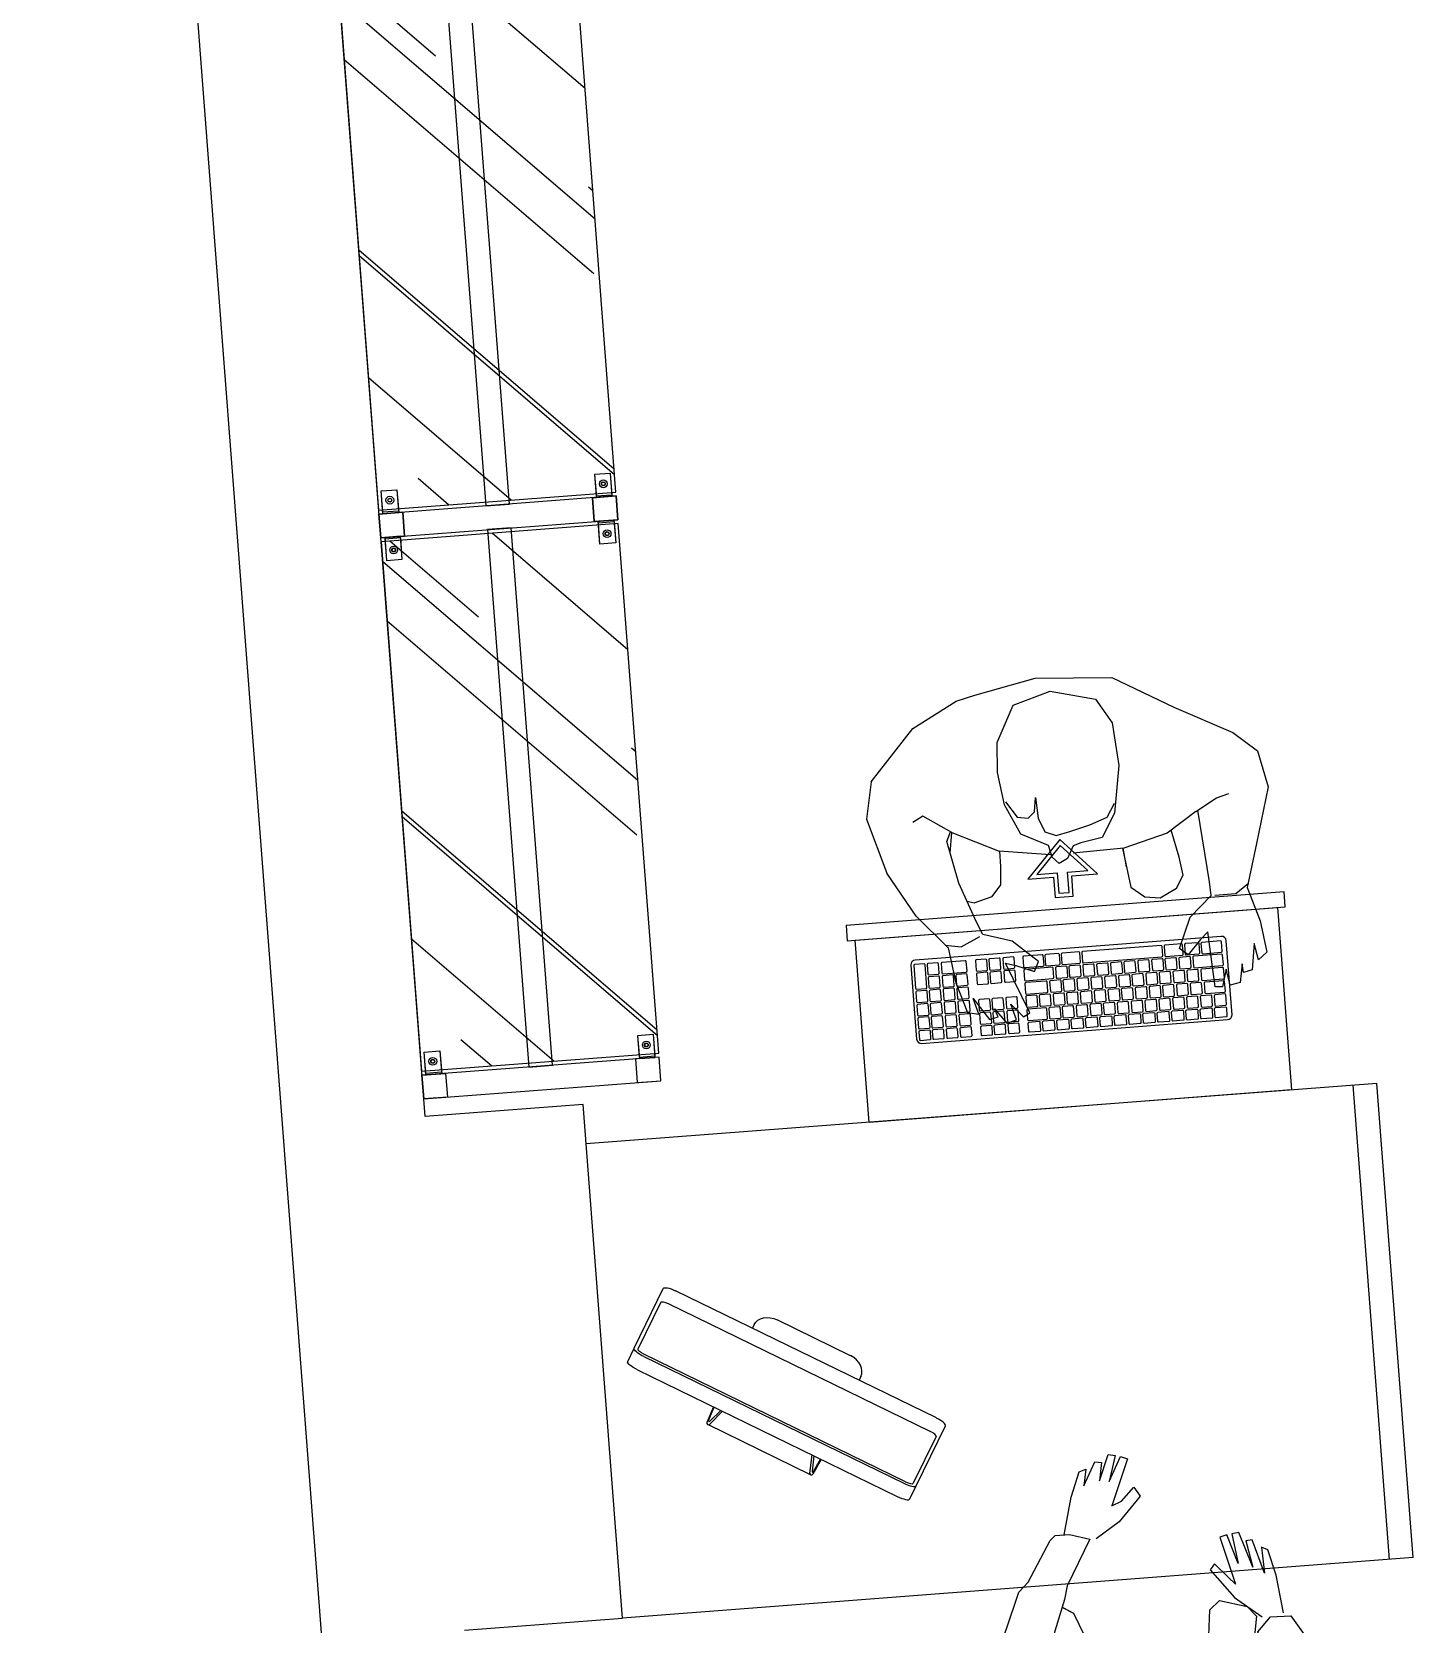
# Model space of a CAD drawing. Extents: x -62916 to 126930, y -44595 to 9525.
# Drawn here: x 118280 to 120022, y -25833 to -23824 of the extents above; entities that cross this region are included whole.
import ezdxf

# ---------------------------------------------------------------- set-up
doc = ezdxf.new("R2010")
doc.units = 0
doc.header["$LTSCALE"] = 1000
doc.header["$MEASUREMENT"] = 0
doc.linetypes.add('Discontinua JB', pattern=[0.75, 0.5, -0.25])
doc.layers.get('0').update_dxf_attribs({"linetype": 'CONTINUOUS'})
for name, color, linetype in [('Arturo', 8, 'CONTINUOUS'), ('Clotilde', 8, 'CONTINUOUS'), ('Imac', 8, 'CONTINUOUS'), ('Linea Capa Color 0000 JB', 7, 'CONTINUOUS'), ('Linea Capa Color 0140 Blau Vidre JB', 140, 'CONTINUOUS')]:
    doc.layers.add(name, color=color, linetype=linetype)

# ---------------------------------------------------------------- blocks, each defined once
blk = doc.blocks.new('Arturo')
at = {"layer": 'Arturo'}
for p, q in [((80.2, 161, 0), (67.6, 157.8, 0)), ((94.1, 141.6, 0), (80.2, 161, 0)), ((58.5, 154.8, 0), (50.1, 150.3, 0)), ((50.1, 150.3, 0), (75.9, 85.3, 0)), ((73.1, 137.5, 0), (58.5, 154.8, 0)), ((67.6, 157.8, 0), (73.1, 137.5, 0)), ((101.6, 154.5, 0), (90.3, 152.1, 0)), ((90.3, 152.1, 0), (94.1, 141.6, 0)), ((120, 126.7, 0), (101.6, 154.5, 0)), ((128.7, 143.9, 0), (114.5, 147.1, 0)), ((114.5, 147.1, 0), (120, 126.7, 0)), ((140.3, 105.3, 0), (128.7, 143.9, 0)), ((-221.6, 109.3, 0), (-217, 132.7, 0)), ((-217, 132.7, 0), (-204.2, 135.1, 0)), ((-204.2, 135.1, 0), (-200.7, 114.4, 0)), ((-200.7, 114.4, 0), (-194.6, 136.1, 0)), ((-194.6, 136.1, 0), (-185.2, 135.6, 0)), ((-185.2, 135.6, 0), (-181.5, 65.7, 0)), ((-253.9, 97, 0), (-242.3, 105.8, 0)), ((-242.3, 105.8, 0), (-238.8, 85, 0)), ((-238.8, 85, 0), (-233.7, 117.9, 0)), ((-233.7, 117.9, 0), (-222.5, 120.4, 0)), ((-222.5, 120.4, 0), (-221.6, 109.3, 0)), ((146.5, 60.3, 0), (140.3, 105.3, 0)), ((-248.5, 57.1, 0), (-253.9, 97, 0)), ((-171.5, 74.6, 0), (-154.6, 92.5, 0)), ((-144.1, 84, 0), (-160.6, 45.4, 0)), ((-154.6, 92.5, 0), (-144.1, 84, 0)), ((40.2, 98.5, 0), (34.2, 86.3, 0)), ((34.2, 86.3, 0), (65.3, 58.2, 0)), ((63.1, 89.2, 0), (40.2, 98.5, 0)), ((75.9, 85.3, 0), (63.1, 89.2, 0)), ((-181.5, 65.7, 0), (-171.5, 74.6, 0)), ((130.2, 60.6, 0), (105.8, 49.3, 0)), ((150.1, 56.9, 0), (130.2, 60.6, 0)), ((183.6, 17.5, 0), (146.5, 60.3, 0)), ((-235.3, 13.6, 0), (-248.5, 57.1, 0)), ((-160.6, 45.4, 0), (-189.1, 20.3, 0)), ((65.3, 58.2, 0), (101.6, 47.1, 0)), ((101.6, 47.1, 0), (108.4, 31, 0)), ((-237.2, 9, 0), (-220.6, 20.6, 0)), ((-220.6, 20.6, 0), (-193.8, 20.6, 0)), ((-189.1, 20.3, 0), (-188.5, 2.9, 0)), ((108.4, 31, 0), (126.8, -20, 0)), ((108.4, 31, 0), (126.8, -20, 0)), ((-251.3, -40.8, 0), (-235.3, 13.6, 0)), ((-188.5, 2.9, 0), (-180.8, -88.4, 0)), ((-146.4, 7.8, 0), (-155.8, -8.2, 0)), ((-125, 18.2, 0), (-146.4, 7.8, 0)), ((-105.7, 15.7, 0), (-125, 18.2, 0)), ((-88.9, 1.8, 0), (-105.7, 15.7, 0)), ((-82.2, -47.8, 0), (-88.9, 1.8, 0)), ((86.3, 0.3, 0), (74.1, -13.6, 0)), ((109.4, 6.5, 0), (86.3, 0.3, 0)), ((118.3, 3.5, 0), (109.4, 6.5, 0)), ((183.6, 17.5, 0), (216.3, -39.4, 0)), ((-155.8, -8.2, 0), (-152.9, -31.1, 0)), ((74.1, -13.6, 0), (72.6, -36.7, 0)), ((126.8, -20, 0), (137.8, -73.4, 0)), ((-152.9, -31.1, 0), (-145.1, -65.9, 0)), ((-85.4, -24.2, 0), (-83.3, -47.8, 0)), ((-20.4, -55.5, 0), (-12, -40.1, 0)), ((-12, -40.1, 0), (-1.1, -34.9, 0)), ((-1.1, -34.9, 0), (6.8, -43.3, 0)), ((72.6, -36.7, 0), (72.4, -55.9, 0)), ((236.8, -109.3, 0), (216.3, -39.4, 0)), ((-271.4, -110.8, 0), (-251.3, -40.8, 0)), ((-139.8, -62.5, 0), (-84.1, -47.8, 0)), ((-84.1, -47.8, 0), (-19.9, -46.2, 0)), ((-57.7, -63.2, 0), (-30.5, -58.5, 0)), ((-30.5, -58.5, 0), (-20.4, -55.5, 0)), ((6.8, -43.3, 0), (10.5, -58.4, 0)), ((9, -46.7, 0), (73.1, -56, 0)), ((10.5, -58.4, 0), (44.3, -75.2, 0)), ((130.7, -84.3, 0), (73.1, -56, 0)), ((134.8, -58.5, 0), (130.9, -84.4, 0)), ((-178.2, -87, 0), (-139.8, -62.5, 0)), ((-75.8, -92.6, 0), (-57.7, -63.2, 0)), ((-17.8, -74, 0), (-43.4, -80.4, 0)), ((-0.1, -70.4, 0), (-17.8, -74, 0)), ((13.7, -76, 0), (-0.1, -70.4, 0)), ((20.6, -93.8, 0), (13.7, -76, 0)), ((44.3, -75.2, 0), (62, -113.7, 0)), ((137.8, -73.4, 0), (132.2, -85, 0)), ((-178.2, -87, 0), (-205.4, -101.9, 0)), ((-85.8, -152.2, 0), (-75.8, -92.6, 0)), ((-66.1, -88.5, 0), (-76.6, -105.3, 0)), ((-43.4, -80.4, 0), (-66.1, -88.5, 0)), ((22.2, -120.2, 0), (20.6, -93.8, 0)), ((33.2, -94.6, 0), (24.8, -102, 0)), ((47.2, -97, 0), (33.2, -94.6, 0)), ((60.3, -117.6, 0), (47.2, -97, 0)), ((130.7, -84.3, 0), (165.5, -107.5, 0)), ((-261.6, -157.2, 0), (-271.4, -110.8, 0)), ((-205.4, -101.9, 0), (-221.2, -106.5, 0)), ((24.8, -102, 0), (22.2, -120.2, 0)), ((62, -113.7, 0), (67.4, -155.2, 0)), ((165.5, -107.5, 0), (179, -100.4, 0)), ((227.3, -155.8, 0), (236.8, -109.3, 0)), ((-232.4, -182.8, 0), (-261.6, -157.2, 0)), ((-81.7, -206.7, 0), (-85.8, -152.2, 0)), ((67.4, -155.2, 0), (65.1, -193, 0)), ((227.3, -155.8, 0), (169.5, -218.7, 0)), ((-160.7, -220.3, 0), (-232.4, -182.8, 0)), ((65.1, -193, 0), (41.1, -238.5, 0)), ((-85.5, -263.5, 0), (-160.7, -220.3, 0)), ((-63, -237.9, 0), (-81.7, -206.7, 0)), ((169.5, -218.7, 0), (112.6, -248.9, 0)), ((-6.6, -252.6, 0), (-63, -237.9, 0)), ((41.1, -238.5, 0), (-6.6, -252.6, 0)), ((88.5, -254.5, 0), (11.1, -270.1, 0)), ((112.6, -248.9, 0), (88.5, -254.5, 0)), ((11.1, -270.1, 0), (-85.5, -263.5, 0))]:
    blk.add_line(p, q, dxfattribs=at)
blk = doc.blocks.new('FLECHA')
at = {"color": 7}
for points in [[(0, 0), (43.9, -46.7), (11.5, -46.7), (11.5, -72.3), (0, -72.3), (-11.5, -72.3), (-11.5, -46.7), (-43.9, -46.7)], [(0, -7.3), (32.3, -41.7), (6.5, -41.7), (6.5, -67.3), (0, -67.3), (-6.5, -67.3), (-6.5, -41.7), (-32.3, -41.7)]]:
    blk.add_lwpolyline(points, close=True, dxfattribs=at)
blk = doc.blocks.new('Planta Teclat Imac JB')
at = {"layer": 'Imac'}
for points in [[(199.5, 99.5, 0.414201), (193.5, 105.4), (-193.5, 105.4, 0.38771), (-199.5, 99.9), (-199.5, 6, 0.414201), (-193.5, 0), (193.5, 0, 0.414201), (199.5, 6)], [(-177.8, 100.3, 0.450069), (-179, 101.5), (-192.3, 101.5, 0.45007), (-193.5, 100.3), (-193.5, 91, 0.411174), (-192.3, 89.5), (-179, 89.5, 0.411173), (-177.8, 91)], [(-159.6, 100.3, 0.450069), (-160.8, 101.5), (-174.1, 101.5, 0.45007), (-175.3, 100.3), (-175.3, 91, 0.411174), (-174.1, 89.5), (-160.8, 89.5, 0.411173), (-159.6, 91)], [(-141.5, 100.3, 0.450069), (-142.7, 101.5), (-156, 101.5, 0.45007), (-157.2, 100.3), (-157.2, 91, 0.411174), (-156, 89.5), (-142.7, 89.5, 0.411173), (-141.5, 91)], [(-123.3, 100.3, 0.450069), (-124.6, 101.5), (-137.9, 101.5, 0.45007), (-139.1, 100.3), (-139.1, 91, 0.411174), (-137.9, 89.5), (-124.6, 89.5, 0.411173), (-123.3, 91)], [(-105.2, 100.3, 0.450069), (-106.4, 101.5), (-119.7, 101.5, 0.45007), (-120.9, 100.3), (-120.9, 91, 0.411174), (-119.7, 89.5), (-106.4, 89.5, 0.411173), (-105.2, 91)], [(-87.1, 100.3, 0.450069), (-88.3, 101.5), (-101.6, 101.5, 0.45007), (-102.8, 100.3), (-102.8, 91, 0.411174), (-101.6, 89.5), (-88.3, 89.5, 0.411173), (-87.1, 91)], [(-68.9, 100.3, 0.450069), (-70.1, 101.5), (-83.4, 101.5, 0.45007), (-84.7, 100.3), (-84.7, 91, 0.411174), (-83.4, 89.5), (-70.1, 89.5, 0.411173), (-68.9, 91)], [(-50.8, 100.3, 0.450069), (-52, 101.5), (-65.3, 101.5, 0.45007), (-66.5, 100.3), (-66.5, 91, 0.411174), (-65.3, 89.5), (-52, 89.5, 0.411173), (-50.8, 91)], [(-32.7, 100.3, 0.450069), (-33.9, 101.5), (-47.2, 101.5, 0.45007), (-48.4, 100.3), (-48.4, 91, 0.411174), (-47.2, 89.5), (-33.9, 89.5, 0.411173), (-32.7, 91)], [(-14.5, 100.3, 0.450069), (-15.7, 101.5), (-29, 101.5, 0.45007), (-30.2, 100.3), (-30.2, 91, 0.411174), (-29, 89.5), (-15.7, 89.5, 0.411173), (-14.5, 91)], [(3.6, 100.3, 0.450069), (2.4, 101.5), (-10.9, 101.5, 0.45007), (-12.1, 100.3), (-12.1, 91, 0.411174), (-10.9, 89.5), (2.4, 89.5, 0.411173), (3.6, 91)], [(21.8, 100.3, 0.450069), (20.6, 101.5), (7.3, 101.5, 0.45007), (6, 100.3), (6, 91, 0.411174), (7.3, 89.5), (20.6, 89.5, 0.411173), (21.8, 91)], [(39.9, 100.3, 0.450069), (38.7, 101.5), (25.4, 101.5, 0.45007), (24.2, 100.3), (24.2, 91, 0.411174), (25.4, 89.5), (38.7, 89.5, 0.411173), (39.9, 91)], [(58, 100.3, 0.450069), (56.8, 101.5), (43.5, 101.5, 0.45007), (42.3, 100.3), (42.3, 91, 0.411174), (43.5, 89.5), (56.8, 89.5, 0.411173), (58, 91)], [(83.4, 100.3, 0.450069), (82.2, 101.5), (70.1, 101.5, 0.45007), (68.9, 100.3), (68.9, 91, 0.411174), (70.1, 89.5), (82.2, 89.5, 0.411173), (83.4, 91)], [(101, 100.3, 0.450069), (99.8, 101.5), (87.7, 101.5, 0.45007), (86.5, 100.3), (86.5, 91, 0.411174), (87.7, 89.5), (99.8, 89.5, 0.411173), (101, 91)], [(117.9, 100.3, 0.450069), (116.7, 101.5), (104.6, 101.5, 0.45007), (103.4, 100.3), (103.4, 91, 0.411174), (104.6, 89.5), (116.7, 89.5, 0.411173), (117.9, 91)], [(143.9, 100.3, 0.450069), (142.7, 101.5), (130.6, 101.5, 0.45007), (129.4, 100.3), (129.4, 91, 0.411174), (130.6, 89.5), (142.7, 89.5, 0.411173), (143.9, 91)], [(161.4, 100.3, 0.450069), (160.2, 101.5), (148.1, 101.5, 0.45007), (146.9, 100.3), (146.9, 91, 0.411174), (148.1, 89.5), (160.2, 89.5, 0.411173), (161.4, 91)], [(179, 100.3, 0.450069), (177.8, 101.5), (165.7, 101.5, 0.45007), (164.5, 100.3), (164.5, 91, 0.411174), (165.7, 89.5), (177.8, 89.5, 0.411173), (179, 91)], [(195.9, 100.3, 0.450069), (194.7, 101.5), (182.6, 101.5, 0.45007), (181.4, 100.3), (181.4, 91, 0.411174), (182.6, 89.5), (194.7, 89.5, 0.411173), (195.9, 91)], [(-179, 85.9, 0.414201), (-180.2, 87.1), (-192.3, 87.1, 0.414201), (-193.5, 85.9), (-193.5, 74, 0.414188), (-192.3, 72.8), (-180.2, 72.8, 0.414201), (-179, 74)], [(-161.4, 85.9, 0.414201), (-162.7, 87.1), (-174.7, 87.1, 0.414201), (-176, 85.9), (-176, 74, 0.414188), (-174.7, 72.8), (-162.7, 72.8, 0.414201), (-161.4, 74)], [(-143.9, 85.9, 0.414201), (-145.1, 87.1), (-157.2, 87.1, 0.414201), (-158.4, 85.9), (-158.4, 74, 0.414188), (-157.2, 72.8), (-145.1, 72.8, 0.414201), (-143.9, 74)], [(-126.4, 85.9, 0.414201), (-127.6, 87.1), (-139.7, 87.1, 0.414201), (-140.9, 85.9), (-140.9, 74, 0.414188), (-139.7, 72.8), (-127.6, 72.8, 0.414201), (-126.4, 74)], [(-108.8, 85.9, 0.414201), (-110, 87.1), (-122.1, 87.1, 0.414201), (-123.3, 85.9), (-123.3, 74, 0.414188), (-122.1, 72.8), (-110, 72.8, 0.414201), (-108.8, 74)], [(-91.3, 85.9, 0.414201), (-92.5, 87.1), (-104.6, 87.1, 0.414201), (-105.8, 85.9), (-105.8, 74, 0.414188), (-104.6, 72.8), (-92.5, 72.8, 0.414201), (-91.3, 74)], [(-73.8, 85.9, 0.414201), (-75, 87.1), (-87.1, 87.1, 0.414201), (-88.3, 85.9), (-88.3, 74, 0.414188), (-87.1, 72.8), (-75, 72.8, 0.414201), (-73.8, 74)], [(-56.2, 85.9, 0.414201), (-57.4, 87.1), (-69.5, 87.1, 0.414201), (-70.7, 85.9), (-70.7, 74, 0.414188), (-69.5, 72.8), (-57.4, 72.8, 0.414201), (-56.2, 74)], [(-38.7, 85.9, 0.414201), (-39.9, 87.1), (-52, 87.1, 0.414201), (-53.2, 85.9), (-53.2, 74, 0.414188), (-52, 72.8), (-39.9, 72.8, 0.414201), (-38.7, 74)], [(-21.8, 85.9, 0.414201), (-23, 87.1), (-35.1, 87.1, 0.414201), (-36.3, 85.9), (-36.3, 74, 0.414188), (-35.1, 72.8), (-23, 72.8, 0.414201), (-21.8, 74)], [(-4.2, 85.9, 0.414201), (-5.4, 87.1), (-17.5, 87.1, 0.414201), (-18.7, 85.9), (-18.7, 74, 0.414188), (-17.5, 72.8), (-5.4, 72.8, 0.414201), (-4.2, 74)], [(13.3, 85.9, 0.414201), (12.1, 87.1), (0, 87.1, 0.414201), (-1.2, 85.9), (-1.2, 74, 0.414188), (0, 72.8), (12.1, 72.8, 0.414201), (13.3, 74)], [(30.2, 85.9, 0.414201), (29, 87.1), (16.9, 87.1, 0.414201), (15.7, 85.9), (15.7, 74, 0.414188), (16.9, 72.8), (29, 72.8, 0.414201), (30.2, 74)], [(58, 85.9, 0.414201), (56.8, 87.1), (33.9, 87.1, 0.414201), (32.7, 85.9), (32.7, 74, 0.414188), (33.9, 72.8), (56.8, 72.8, 0.414201), (58, 74)], [(83.4, 85.9, 0.414201), (82.2, 87.1), (70.1, 87.1, 0.414201), (68.9, 85.9), (68.9, 74, 0.414188), (70.1, 72.8), (82.2, 72.8, 0.414201), (83.4, 74)], [(101, 85.9, 0.414201), (99.8, 87.1), (87.7, 87.1, 0.414201), (86.5, 85.9), (86.5, 74, 0.414188), (87.7, 72.8), (99.8, 72.8, 0.414201), (101, 74)], [(117.9, 85.9, 0.414201), (116.7, 87.1), (104.6, 87.1, 0.414201), (103.4, 85.9), (103.4, 74, 0.414188), (104.6, 72.8), (116.7, 72.8, 0.414201), (117.9, 74)], [(143.9, 85.9, 0.414201), (142.7, 87.1), (130.6, 87.1, 0.414201), (129.4, 85.9), (129.4, 74, 0.414188), (130.6, 72.8), (142.7, 72.8, 0.414201), (143.9, 74)], [(161.4, 85.9, 0.414201), (160.2, 87.1), (148.1, 87.1, 0.414201), (146.9, 85.9), (146.9, 74, 0.414188), (148.1, 72.8), (160.2, 72.8, 0.414201), (161.4, 74)], [(179, 85.9, 0.414201), (177.8, 87.1), (165.7, 87.1, 0.414201), (164.5, 85.9), (164.5, 74, 0.414188), (165.7, 72.8), (177.8, 72.8, 0.414201), (179, 74)], [(195.9, 85.9, 0.414201), (194.7, 87.1), (182.6, 87.1, 0.414201), (181.4, 85.9), (181.4, 74, 0.414188), (182.6, 72.8), (194.7, 72.8, 0.414201), (195.9, 74)], [(-167.4, 69.2, 0.414201), (-168.6, 70.4), (-192.3, 70.4, 0.414201), (-193.5, 69.2), (-193.5, 57.2, 0.414188), (-192.3, 56), (-168.6, 56, 0.414201), (-167.4, 57.2)], [(-149.9, 69.2, 0.414201), (-151.1, 70.4), (-163.2, 70.4, 0.414201), (-164.4, 69.2), (-164.4, 57.2, 0.414188), (-163.2, 56), (-151.1, 56, 0.414201), (-149.9, 57.2)], [(-132.4, 69.2, 0.414201), (-133.6, 70.4), (-145.7, 70.4, 0.414201), (-146.9, 69.2), (-146.9, 57.2, 0.414188), (-145.7, 56), (-133.6, 56, 0.414201), (-132.4, 57.2)], [(-114.8, 69.2, 0.414201), (-116, 70.4), (-128.1, 70.4, 0.414201), (-129.3, 69.2), (-129.3, 57.2, 0.414188), (-128.1, 56), (-116, 56, 0.414201), (-114.8, 57.2)], [(-97.9, 69.2, 0.414201), (-99.1, 70.4), (-111.2, 70.4, 0.414201), (-112.4, 69.2), (-112.4, 57.2, 0.414188), (-111.2, 56), (-99.1, 56, 0.414201), (-97.9, 57.2)], [(-80.4, 69.2, 0.414201), (-81.6, 70.4), (-93.7, 70.4, 0.414201), (-94.9, 69.2), (-94.9, 57.2, 0.414188), (-93.7, 56), (-81.6, 56, 0.414201), (-80.4, 57.2)], [(-62.8, 69.2, 0.414201), (-64, 70.4), (-76.1, 70.4, 0.414201), (-77.3, 69.2), (-77.3, 57.2, 0.414188), (-76.1, 56), (-64, 56, 0.414201), (-62.8, 57.2)], [(-45.9, 69.2, 0.414201), (-47.1, 70.4), (-59.2, 70.4, 0.414201), (-60.4, 69.2), (-60.4, 57.2, 0.414188), (-59.2, 56), (-47.1, 56, 0.414201), (-45.9, 57.2)], [(-28.4, 69.2, 0.414201), (-29.6, 70.4), (-41.7, 70.4, 0.414201), (-42.9, 69.2), (-42.9, 57.2, 0.414188), (-41.7, 56), (-29.6, 56, 0.414201), (-28.4, 57.2)], [(-10.8, 69.2, 0.414201), (-12, 70.4), (-24.1, 70.4, 0.414201), (-25.3, 69.2), (-25.3, 57.2, 0.414188), (-24.1, 56), (-12, 56, 0.414201), (-10.8, 57.2)], [(6.7, 69.2, 0.414201), (5.5, 70.4), (-6.6, 70.4, 0.414201), (-7.8, 69.2), (-7.8, 57.2, 0.414188), (-6.6, 56), (5.5, 56, 0.414201), (6.7, 57.2)], [(23.6, 69.2, 0.414201), (22.4, 70.4), (10.3, 70.4, 0.414201), (9.1, 69.2), (9.1, 57.2, 0.414188), (10.3, 56), (22.4, 56, 0.414201), (23.6, 57.2)], [(41.2, 69.2, 0.414201), (40, 70.4), (27.9, 70.4, 0.414201), (26.7, 69.2), (26.7, 57.2, 0.414188), (27.9, 56), (40, 56, 0.414201), (41.2, 57.2)], [(58.1, 69.2, 0.414201), (56.9, 70.4), (44.8, 70.4, 0.414201), (43.6, 69.2), (43.6, 57.2, 0.414188), (44.8, 56), (56.9, 56, 0.414201), (58.1, 57.2)], [(83.4, 69.2, 0.414201), (82.2, 70.4), (70.1, 70.4, 0.414201), (68.9, 69.2), (68.9, 57.2, 0.414188), (70.1, 56), (82.2, 56, 0.414201), (83.4, 57.2)], [(101, 69.2, 0.414201), (99.8, 70.4), (87.7, 70.4, 0.414201), (86.5, 69.2), (86.5, 57.2, 0.414188), (87.7, 56), (99.8, 56, 0.414201), (101, 57.2)], [(117.9, 69.2, 0.414201), (116.7, 70.4), (104.6, 70.4, 0.414201), (103.4, 69.2), (103.4, 57.2, 0.414188), (104.6, 56), (116.7, 56, 0.414201), (117.9, 57.2)], [(143.9, 69.2, 0.414201), (142.7, 70.4), (130.6, 70.4, 0.414201), (129.4, 69.2), (129.4, 57.2, 0.414188), (130.6, 56), (142.7, 56, 0.414201), (143.9, 57.2)], [(161.4, 69.2, 0.414201), (160.2, 70.4), (148.1, 70.4, 0.414201), (146.9, 69.2), (146.9, 57.2, 0.414188), (148.1, 56), (160.2, 56, 0.414201), (161.4, 57.2)], [(179, 69.2, 0.414201), (177.8, 70.4), (165.7, 70.4, 0.414201), (164.5, 69.2), (164.5, 57.2, 0.414188), (165.7, 56), (177.8, 56, 0.414201), (179, 57.2)], [(195.9, 69.2, 0.414201), (194.7, 70.4), (182.6, 70.4, 0.414201), (181.4, 69.2), (181.4, 57.2, 0.414188), (182.6, 56), (194.7, 56, 0.414201), (195.9, 57.2)], [(-164.5, 52.4, 0.414201), (-165.7, 53.6), (-192.3, 53.6, 0.414201), (-193.5, 52.4), (-193.5, 40.4, 0.414188), (-192.3, 39.2), (-165.7, 39.2, 0.414201), (-164.5, 40.4)], [(-146.9, 52.4, 0.414201), (-148.1, 53.6), (-160.2, 53.6, 0.414201), (-161.4, 52.4), (-161.4, 40.4, 0.414188), (-160.2, 39.2), (-148.1, 39.2, 0.414201), (-146.9, 40.4)], [(-129.4, 52.4, 0.414201), (-130.6, 53.6), (-142.7, 53.6, 0.414201), (-143.9, 52.4), (-143.9, 40.4, 0.414188), (-142.7, 39.2), (-130.6, 39.2, 0.414201), (-129.4, 40.4)], [(-111.9, 52.4, 0.414201), (-113.1, 53.6), (-125.2, 53.6, 0.414201), (-126.4, 52.4), (-126.4, 40.4, 0.414188), (-125.2, 39.2), (-113.1, 39.2, 0.414201), (-111.9, 40.4)], [(-94.9, 52.4, 0.414201), (-96.1, 53.6), (-108.2, 53.6, 0.414201), (-109.4, 52.4), (-109.4, 40.4, 0.414188), (-108.2, 39.2), (-96.1, 39.2, 0.414201), (-94.9, 40.4)], [(-77.4, 52.4, 0.414201), (-78.6, 53.6), (-90.7, 53.6, 0.414201), (-91.9, 52.4), (-91.9, 40.4, 0.414188), (-90.7, 39.2), (-78.6, 39.2, 0.414201), (-77.4, 40.4)], [(-60.5, 52.4, 0.414201), (-61.7, 53.6), (-73.8, 53.6, 0.414201), (-75, 52.4), (-75, 40.4, 0.414188), (-73.8, 39.2), (-61.7, 39.2, 0.414201), (-60.5, 40.4)], [(-42.9, 52.4, 0.414201), (-44.1, 53.6), (-56.2, 53.6, 0.414201), (-57.4, 52.4), (-57.4, 40.4, 0.414188), (-56.2, 39.2), (-44.1, 39.2, 0.414201), (-42.9, 40.4)], [(-25.4, 52.4, 0.414201), (-26.6, 53.6), (-38.7, 53.6, 0.414201), (-39.9, 52.4), (-39.9, 40.4, 0.414188), (-38.7, 39.2), (-26.6, 39.2, 0.414201), (-25.4, 40.4)], [(-7.9, 52.4, 0.414201), (-9.1, 53.6), (-21.2, 53.6, 0.414201), (-22.4, 52.4), (-22.4, 40.4, 0.414188), (-21.2, 39.2), (-9.1, 39.2, 0.414201), (-7.9, 40.4)], [(9.7, 52.4, 0.414201), (8.5, 53.6), (-3.6, 53.6, 0.414201), (-4.8, 52.4), (-4.8, 40.4, 0.414188), (-3.6, 39.2), (8.5, 39.2, 0.414201), (9.7, 40.4)], [(26.6, 52.4, 0.414201), (25.4, 53.6), (13.3, 53.6, 0.414201), (12.1, 52.4), (12.1, 40.4, 0.414188), (13.3, 39.2), (25.4, 39.2, 0.414201), (26.6, 40.4)], [(58, 52.4, 0.414201), (56.8, 53.6), (30.8, 53.6, 0.414201), (29.6, 52.4), (29.6, 40.4, 0.414188), (30.8, 39.2), (56.8, 39.2, 0.414201), (58, 40.4)], [(143.9, 52.4, 0.414201), (142.7, 53.6), (130.6, 53.6, 0.414201), (129.4, 52.4), (129.4, 40.4, 0.414188), (130.6, 39.2), (142.7, 39.2, 0.414201), (143.9, 40.4)], [(161.4, 52.4, 0.414201), (160.2, 53.6), (148.1, 53.6, 0.414201), (146.9, 52.4), (146.9, 40.4, 0.414188), (148.1, 39.2), (160.2, 39.2, 0.414201), (161.4, 40.4)], [(179, 52.4, 0.414201), (177.8, 53.6), (165.7, 53.6, 0.414201), (164.5, 52.4), (164.5, 40.4, 0.414188), (165.7, 39.2), (177.8, 39.2, 0.414201), (179, 40.4)], [(195.9, 52.4, 0.414201), (194.7, 53.6), (182.6, 53.6, 0.414201), (181.4, 52.4), (181.4, 40.4, 0.414188), (182.6, 39.2), (194.7, 39.2, 0.414201), (195.9, 40.4)], [(-155.7, 35.6, 0.414201), (-156.9, 36.8), (-192.3, 36.8, 0.414201), (-193.5, 35.6), (-193.5, 23.6, 0.414188), (-192.3, 22.4), (-156.9, 22.4, 0.414201), (-155.7, 23.6)], [(-138.2, 35.6, 0.414201), (-139.4, 36.8), (-151.5, 36.8, 0.414201), (-152.7, 35.6), (-152.7, 23.6, 0.414188), (-151.5, 22.4), (-139.4, 22.4, 0.414201), (-138.2, 23.6)], [(-120.6, 35.6, 0.414201), (-121.8, 36.8), (-133.9, 36.8, 0.414201), (-135.1, 35.6), (-135.1, 23.6, 0.414188), (-133.9, 22.4), (-121.8, 22.4, 0.414201), (-120.6, 23.6)], [(-103.7, 35.6, 0.414201), (-104.9, 36.8), (-117, 36.8, 0.414201), (-118.2, 35.6), (-118.2, 23.6, 0.414188), (-117, 22.4), (-104.9, 22.4, 0.414201), (-103.7, 23.6)], [(-86.2, 35.6, 0.414201), (-87.4, 36.8), (-99.5, 36.8, 0.414201), (-100.7, 35.6), (-100.7, 23.6, 0.414188), (-99.5, 22.4), (-87.4, 22.4, 0.414201), (-86.2, 23.6)], [(-68.6, 35.6, 0.414201), (-69.8, 36.8), (-81.9, 36.8, 0.414201), (-83.1, 35.6), (-83.1, 23.6, 0.414188), (-81.9, 22.4), (-69.8, 22.4, 0.414201), (-68.6, 23.6)], [(-51.7, 35.6, 0.414201), (-52.9, 36.8), (-65, 36.8, 0.414201), (-66.2, 35.6), (-66.2, 23.6, 0.414188), (-65, 22.4), (-52.9, 22.4, 0.414201), (-51.7, 23.6)], [(-34.2, 35.6, 0.414201), (-35.4, 36.8), (-47.5, 36.8, 0.414201), (-48.7, 35.6), (-48.7, 23.6, 0.414188), (-47.5, 22.4), (-35.4, 22.4, 0.414201), (-34.2, 23.6)], [(-16.6, 35.6, 0.414201), (-17.8, 36.8), (-29.9, 36.8, 0.414201), (-31.1, 35.6), (-31.1, 23.6, 0.414188), (-29.9, 22.4), (-17.8, 22.4, 0.414201), (-16.6, 23.6)], [(0.9, 35.6, 0.414201), (-0.3, 36.8), (-12.4, 36.8, 0.414201), (-13.6, 35.6), (-13.6, 23.6, 0.414188), (-12.4, 22.4), (-0.3, 22.4, 0.414201), (0.9, 23.6)], [(17.8, 35.6, 0.414201), (16.6, 36.8), (4.5, 36.8, 0.414201), (3.3, 35.6), (3.3, 23.6, 0.414188), (4.5, 22.4), (16.6, 22.4, 0.414201), (17.8, 23.6)], [(58, 35.6, 0.414201), (56.8, 36.8), (22.1, 36.8, 0.414201), (20.9, 35.6), (20.9, 23.6, 0.414188), (22.1, 22.4), (56.8, 22.4, 0.414201), (58, 23.6)], [(83.4, 35.6, 0.414201), (82.2, 36.8), (70.1, 36.8, 0.414201), (68.9, 35.6), (68.9, 23.6, 0.414188), (70.1, 22.4), (82.2, 22.4, 0.414201), (83.4, 23.6)], [(101, 35.6, 0.414201), (99.8, 36.8), (87.7, 36.8, 0.414201), (86.5, 35.6), (86.5, 23.6, 0.414188), (87.7, 22.4), (99.8, 22.4, 0.414201), (101, 23.6)], [(117.9, 35.6, 0.414201), (116.7, 36.8), (104.6, 36.8, 0.414201), (103.4, 35.6), (103.4, 23.6, 0.414188), (104.6, 22.4), (116.7, 22.4, 0.414201), (117.9, 23.6)], [(143.9, 35.6, 0.414201), (142.7, 36.8), (130.6, 36.8, 0.414201), (129.4, 35.6), (129.4, 23.6, 0.414188), (130.6, 22.4), (142.7, 22.4, 0.414201), (143.9, 23.6)], [(161.4, 35.6, 0.414201), (160.2, 36.8), (148.1, 36.8, 0.414201), (146.9, 35.6), (146.9, 23.6, 0.414188), (148.1, 22.4), (160.2, 22.4, 0.414201), (161.4, 23.6)], [(179, 35.6, 0.414201), (177.8, 36.8), (165.7, 36.8, 0.414201), (164.5, 35.6), (164.5, 23.6, 0.414188), (165.7, 22.4), (177.8, 22.4, 0.414201), (179, 23.6)], [(195.9, 35.6, 0.414201), (194.7, 36.8), (182.6, 36.8, 0.414201), (181.4, 35.6), (181.4, 6.9, 0.414188), (182.6, 5.7), (194.7, 5.7, 0.414201), (195.9, 6.9)], [(-167.4, 18.8, 0.414201), (-168.6, 20), (-192.3, 20, 0.414201), (-193.5, 18.8), (-193.5, 6.9, 0.414188), (-192.3, 5.7), (-168.6, 5.7, 0.414201), (-167.4, 6.9)], [(-146.6, 18.8, 0.414201), (-147.8, 20), (-163.8, 20, 0.414201), (-165, 18.8), (-165, 6.9, 0.414188), (-163.8, 5.7), (-147.8, 5.7, 0.414201), (-146.6, 6.9)], [(-120.7, 18.8, 0.414201), (-121.9, 20), (-143, 20, 0.414201), (-144.2, 18.8), (-144.2, 6.9, 0.414188), (-143, 5.7), (-121.9, 5.7, 0.414201), (-120.7, 6.9)], [(-16.6, 18.8, 0.414201), (-17.8, 20), (-117, 20, 0.414201), (-118.2, 18.8), (-118.2, 6.9, 0.414188), (-117, 5.7), (-17.8, 5.7, 0.414201), (-16.6, 6.9)], [(9.3, 18.8, 0.414201), (8.1, 20), (-13, 20, 0.414201), (-14.2, 18.8), (-14.2, 6.9, 0.414188), (-13, 5.7), (8.1, 5.7, 0.414201), (9.3, 6.9)], [(30.1, 18.8, 0.414201), (28.9, 20), (13, 20, 0.414201), (11.7, 18.8), (11.7, 6.9, 0.414188), (13, 5.7), (28.9, 5.7, 0.414201), (30.1, 6.9)], [(58, 18.8, 0.414201), (56.8, 20), (33.2, 20, 0.414201), (32, 18.8), (32, 6.9, 0.414188), (33.2, 5.7), (56.8, 5.7, 0.414201), (58, 6.9)], [(83.4, 18.8, 0.414201), (82.2, 20), (70.1, 20, 0.414201), (68.9, 18.8), (68.9, 6.9, 0.414188), (70.1, 5.7), (82.2, 5.7, 0.414201), (83.4, 6.9)], [(101, 18.8, 0.414201), (99.8, 20), (87.7, 20, 0.414201), (86.5, 18.8), (86.5, 6.9, 0.414188), (87.7, 5.7), (99.8, 5.7, 0.414201), (101, 6.9)], [(117.9, 18.8, 0.414201), (116.7, 20), (104.6, 20, 0.414201), (103.4, 18.8), (103.4, 6.9, 0.414188), (104.6, 5.7), (116.7, 5.7, 0.414201), (117.9, 6.9)], [(161.4, 18.8, 0.414201), (160.2, 20), (130.6, 20, 0.414201), (129.4, 18.8), (129.4, 6.9, 0.414188), (130.6, 5.7), (160.2, 5.7, 0.414201), (161.4, 6.9)], [(179, 18.8, 0.414201), (177.8, 20), (165.7, 20, 0.414201), (164.5, 18.8), (164.5, 6.9, 0.414188), (165.7, 5.7), (177.8, 5.7, 0.414201), (179, 6.9)]]:
    blk.add_lwpolyline(points, format="xyb", close=True, dxfattribs=at)
blk = doc.blocks.new('Planta Imac JB')
at = {"layer": 'Imac'}
for p, q in [((-75.6, 133.7), (-74.4, 155)), ((-73.7, 151.8), (-74.7, 133.7)), ((-72.1, 157), (72.1, 157)), ((-65.3, 133.7), (-71.7, 152.1)), ((-70.2, 155.6), (-62.7, 133.7)), ((70.2, 155.6), (62.7, 133.7)), ((65.3, 133.7), (71.7, 152.1)), ((73.7, 151.8), (74.7, 133.7)), ((75.6, 133.7), (74.4, 155)), ((-197.9, 129.7), (-197.9, 111.1)), ((182.3, 133.7), (-182.3, 133.7)), ((197.9, 129.7), (197.9, 111.1)), ((-197.9, 111.1), (-197.9, 27.2)), ((-193.1, 44.3), (-193.1, 109.9)), ((-183.4, 112.6), (183.4, 112.6)), ((182.3, 115.2), (-182.3, 115.2)), ((193.1, 44.3), (193.1, 109.9)), ((197.9, 111.1), (197.9, 27.2)), ((184.1, 41.7), (-184.1, 41.7)), ((-183.4, 23.1), (183, 23.1)), ((-74.8, 18), (-74.8, 23.1)), ((74.8, 18), (74.8, 23.1)), ((-51.4, 0), (51.4, 0))]:
    blk.add_line(p, q, dxfattribs=at)
for centre, radius, start, end in [((-72.2, 154.9), 2.12, 19.0624, 176.7674), ((-72.7, 151.8), 1.06, 19.0624, 176.7674), ((72.2, 154.9), 2.12, 3.2326, 160.9376), ((72.7, 151.8), 1.06, 3.2326, 160.9376)]:
    blk.add_arc(centre, radius, start, end, dxfattribs=at)
for centre, major_axis, ratio, start_param, end_param in [((-182.3, 129.7), (-15.6, 0), 0.260994, 4.712389, 6.283185), ((-182.3, 111.1), (-15.6, 0), 0.260994, 4.712389, 6.283185), ((-183.4, 109.9), (-9.68, 0), 0.280083, 4.712389, 6.283185), ((-184.1, 44.3), (-9.02, 0), 0.29004, 0, 1.570796), ((-183.4, 27.2), (-14.5, 0), 0.280083, 0, 1.570832), ((-51.4, 18), (-23.4, 0), 0.769865, 0, 1.570796)]:
    blk.add_ellipse(centre, major_axis=major_axis, ratio=ratio, start_param=start_param, end_param=end_param, dxfattribs=at)
at = {"layer": 'Imac', "extrusion": (0, 0, -1)}
for centre, major_axis, ratio, start_param, end_param in [((182.3, 129.7), (15.6, 0), 0.260994, 4.712389, 6.283185), ((182.3, 111.1), (15.6, 0), 0.260994, 4.712389, 6.283185), ((183.4, 109.9), (9.68, 0), 0.280083, 4.712389, 6.283185), ((184.1, 44.3), (9.02, 0), 0.29004, 0, 1.570796), ((183.4, 27.2), (14.5, 0), 0.280083, 0, 1.600948), ((51.4, 18), (23.4, 0), 0.769865, 0, 1.570796)]:
    blk.add_ellipse(centre, major_axis=major_axis, ratio=ratio, start_param=start_param, end_param=end_param, dxfattribs=at)
blk = doc.blocks.new('Clotilde')
at = {"layer": 'Clotilde'}
for p, q in [((-69.2, 168.5, 0), (-58.4, 201.7, 0)), ((-58.4, 201.7, 0), (-49.6, 200.3, 0)), ((-94.8, 179.5, 0), (-86.7, 183, 0)), ((-89, 162, 0), (-75.1, 192.3, 0)), ((-86.7, 183, 0), (-89, 162, 0)), ((-75.1, 192.3, 0), (-67, 191.3, 0)), ((-67, 191.3, 0), (-69.2, 168.5, 0)), ((-49.6, 200.3, 0), (-57.2, 167.5, 0)), ((-57.2, 167.5, 0), (-43, 199, 0)), ((-34.1, 195.9, 0), (-53.7, 136.8, 0)), ((-43, 199, 0), (-34.1, 195.9, 0)), ((-105, 147.6, 0), (-94.8, 179.5, 0)), ((-113.8, 100.1, 0), (-105, 147.6, 0)), ((-53.7, 136.8, 0), (-41.6, 142.6, 0)), ((-18.1, 149.2, 0), (-44.5, 116.6, 0)), ((-41.6, 142.6, 0), (-25.9, 160.3, 0)), ((-25.9, 160.3, 0), (-18.1, 149.2, 0)), ((-125.1, 99.5, 0), (-107.2, 100.5, 0)), ((-107.2, 100.5, 0), (-81.6, 94.8, 0)), ((-44.5, 116.6, 0), (-73.3, 95.2, 0)), ((91.2, 100.4), (82.3, 97.2)), ((105.7, 64.3), (91.2, 100.4)), ((106.5, 103.2), (97.7, 101.7)), ((97.7, 101.7), (105.7, 64.3)), ((124, 59.4), (106.5, 103.2)), ((-159.4, 40.5, 0), (-131.5, 93, 0)), ((-131.5, 93, 0), (-125.1, 99.5, 0)), ((-81.6, 94.8, 0), (-109.9, 36, 0)), ((82.3, 97.2), (102.4, 38.3)), ((123.3, 93.9), (115.2, 92.9)), ((115.2, 92.9), (124, 59.4)), ((138.9, 51.9), (123.3, 93.9)), ((143.1, 81.3), (135, 84.7)), ((135, 84.7), (138.9, 51.9)), ((153.5, 49.5), (143.1, 81.3)), ((75.9, 63.8), (70.5, 56)), ((92.9, 46.9), (75.9, 63.8)), ((-171, 27.7, 0), (-159.4, 40.5, 0)), ((70.5, 56), (101.1, 21.3)), ((102.4, 38.3), (92.9, 46.9)), ((162.8, 2.1), (153.5, 49.5)), ((-186.7, -19.6, 0), (-171, 27.7, 0)), ((-109.9, 36, 0), (-113.4, 18.4, 0)), ((101.1, 21.3), (135.9, -3)), ((-113.4, 18.4, 0), (-131.2, -40.6, 0)), ((-116.7, 9, 0), (-102, 1.3, 0)), ((-115.6, 8.4, 0), (-102, 1.3, 0)), ((-102, 1.3, 0), (-81.2, -40.9, 0)), ((68.1, -38.1, 0), (70, 5.9, 0)), ((68.1, -38.1, 0), (70, 5.9, 0)), ((70, 5.9, 0), (82, 17.7, 0)), ((70, 5.9, 0), (82, 17.7, 0)), ((82, 17.7, 0), (116.9, 9.9, 0)), ((82, 17.7, 0), (116.9, 9.9, 0)), ((116.9, 9.9, 0), (128.7, -2.1, 0)), ((116.9, 9.9, 0), (128.7, -2.1, 0)), ((-199.4, -52.4, 0), (-186.7, -19.6, 0)), ((128.7, -2.1, 0), (122.6, -65.2, 0)), ((128.7, -2.1, 0), (122.6, -65.2, 0)), ((130.4, -21.8, 0), (146.3, -2.9, 0)), ((146.3, -2.9, 0), (172.2, -1.9, 0)), ((172.2, -1.9, 0), (199.3, -40.2, 0)), ((-124.6, -60.2, 0), (-130.6, -38.6, 0)), ((-98.1, -68.6, 0), (-80.6, -40.1, 0)), ((-59.8, -30.9, 0), (8.7, -44.3, 0)), ((-13.1, -39.8, 0), (9, -38.1, 0)), ((8.7, -44.3, 0), (78.2, -37.1, 0)), ((9, -38.1, 0), (32.6, -41.8, 0)), ((148.2, -78.7, 0), (130.4, -21.8, 0)), ((-199.4, -52.4, 0), (-202.5, -76.2, 0)), ((-131.2, -40.6, 0), (-130, -72.4, 0)), ((-130.4, -61.8, 0), (-86.5, -49.7, 0)), ((-58.4, -86.2, 0), (-43.8, -56, 0)), ((-43.8, -56, 0), (-17, -47.5, 0)), ((-17, -47.5, 0), (10.5, -64.6, 0)), ((98.1, -48.1, 0), (113, -78, 0)), ((103.4, -58.6, 0), (146.7, -73.4, 0)), ((103.4, -58.6, 0), (122.6, -65.2, 0)), ((199.3, -40.2, 0), (207.3, -55.5, 0)), ((207.3, -55.5, 0), (225.1, -106.4, 0)), ((-206.9, -101.1, 0), (-202.5, -76.2, 0)), ((-130, -72.4, 0), (-132.8, -94.3, 0)), ((-130, -72.4, 0), (-130, -72.4, 0)), ((-130, -72.4, 0), (-130, -72.4, 0)), ((-116.5, -85.4, 0), (-101.3, -79.9, 0)), ((-116.5, -85.4, 0), (-101.3, -79.9, 0)), ((-103.7, -118.9, 0), (-98.1, -68.6, 0)), ((10.5, -64.6, 0), (60.1, -97.7, 0)), ((113, -78, 0), (121.2, -130.4, 0)), ((147.3, -99.8, 0), (148.2, -78.7, 0)), ((-132.8, -94.3, 0), (-103.7, -118.9, 0)), ((-122.9, -91.2, 0), (-131.5, -86.4, 0)), ((-124.3, -101.7, 0), (-122.9, -91.2, 0)), ((-122.9, -91.2, 0), (-116.5, -85.4, 0)), ((-66.8, -116.7, 0), (-63.2, -96.6, 0)), ((-63.2, -96.6, 0), (-58.4, -86.2, 0)), ((60.1, -97.7, 0), (73, -105.3, 0)), ((128.3, -129, 0), (147.3, -99.8, 0)), ((-203.2, -130.8, 0), (-206.9, -101.1, 0)), ((-103.7, -118.9, 0), (-97.4, -130.3, 0)), ((-71.8, -130.5, 0), (-66.8, -116.7, 0)), ((-67.2, -125.5, 0), (-66.8, -116.7, 0)), ((73, -105.3, 0), (76.6, -123.1, 0)), ((222.6, -128.8, 0), (225.1, -106.4, 0)), ((-188.6, -162.3, 0), (-203.2, -130.8, 0)), ((-82.7, -157.4, 0), (-78.2, -134.7, 0)), ((-78.2, -134.7, 0), (-71.8, -130.5, 0)), ((-74.5, -151.6, 0), (-71.8, -130.5, 0)), ((-64.7, -130, 0), (-67.2, -125.5, 0)), ((-65.7, -152, 0), (-64.7, -130, 0)), ((80.4, -132.1, 0), (76.6, -123.1, 0)), ((87.2, -142.1, 0), (80.4, -132.1, 0)), ((110.5, -133.4, 0), (128.3, -129, 0)), ((221.7, -153.2, 0), (222.6, -129.7, 0)), ((-137.6, -181.4, 0), (-103.8, -156.4, 0)), ((-103.8, -156.4, 0), (-82.7, -157.4, 0)), ((-91.5, -177.3, 0), (-73.6, -144.3, 0)), ((-83.3, -190.8, 0), (-74.5, -151.6, 0)), ((-70.7, -165, 0), (-65.7, -152, 0)), ((89.7, -165.1, 0), (87.2, -142.1, 0)), ((102.9, -165.7, 0), (87.9, -149.1, 0)), ((221.7, -153.2, 0), (215.1, -170.7, 0)), ((-180.7, -175.7, 0), (-188.6, -162.3, 0)), ((-170.5, -186.9, 0), (-180.7, -175.7, 0)), ((-96.3, -185.9, 0), (-91.5, -177.3, 0)), ((-74.3, -186.8, 0), (-70.7, -165, 0)), ((89.7, -165.1, 0), (98.4, -185.8, 0)), ((102.9, -165.7, 0), (109.8, -167.8, 0)), ((139.5, -193.8, 0), (109.8, -167.8, 0)), ((215.1, -170.7, 0), (205.6, -182.4, 0)), ((-157.4, -210.4, 0), (-170.5, -186.9, 0)), ((-155.2, -220.2, 0), (-140.5, -188.3, 0)), ((-140.5, -188.3, 0), (-137.6, -181.4, 0)), ((-67.2, -224.2, 0), (-74.3, -186.8, 0)), ((97.9, -199, 0), (91.8, -235.7, 0)), ((98.4, -185.8, 0), (97.9, -199, 0)), ((139.5, -193.8, 0), (141.8, -201, 0)), ((196.1, -189.3, 0), (175.8, -209.9, 0)), ((205.6, -182.4, 0), (196.1, -189.3, 0)), ((-153.3, -216.8, 0), (-157.4, -210.4, 0)), ((-136, -245.8, 0), (-155.2, -220.2, 0)), ((141.8, -201, 0), (153.6, -234.1, 0)), ((175.8, -209.9, 0), (147.7, -217.5, 0)), ((175.8, -209.9, 0), (159.3, -224.7, 0)), ((-61.1, -244.7, 0), (-67.2, -224.2, 0)), ((124.8, -226.6, 0), (128.5, -241.8, 0)), ((132.2, -257.8, 0), (153.6, -234.1, 0)), ((158.9, -233.5, 0), (143.5, -261, 0)), ((159.3, -224.7, 0), (158.9, -233.5, 0)), ((-135.3, -248.8, 0), (-136, -245.8, 0)), ((-109.6, -273.5, 0), (-135.3, -248.8, 0)), ((-55.1, -249.4, 0), (-61.1, -244.7, 0)), ((-26.8, -266.5, 0), (-55.1, -249.4, 0)), ((73.5, -290.4, 0), (143.5, -261, 0)), ((128.5, -241.8, 0), (91.5, -282.4, 0)), ((99.8, -274, 0), (132.2, -257.8, 0)), ((-111.1, -264.2, 0), (-103.6, -308.9, 0)), ((21.6, -268.7, 0), (-26.8, -266.5, 0)), ((73.5, -290.4, 0), (-0.7, -313.5, 0)), ((-85.2, -330, 0), (-103.6, -308.9, 0)), ((-0.7, -313.5, 0), (-41.6, -340.8, 0)), ((-61, -341.7, 0), (-85.2, -330, 0)), ((-41.6, -340.8, 0), (-61, -341.7, 0))]:
    blk.add_line(p, q, dxfattribs=at)
for centre, radius, start, end in [((-63.6, -50.5, 0), 20, 78.9566, 148.4768), ((80.2, -57, 0), 20, 26.3788, 95.8989), ((-50.1, -224.2, 0), 68.8, 165.4788, 250.626), ((19.8, -104.3, 0), 192, 251.0264, 291.9182)]:
    blk.add_arc(centre, radius, start, end, dxfattribs=at)

msp = doc.modelspace()

# ---------------------------------------------------------------- hatches: boundary and pattern name
at = {"layer": 'Linea Capa Color 0140 Blau Vidre JB', "ltscale": 10}
h = msp.add_hatch(dxfattribs=at)
h.set_pattern_fill('AR-RROOF', color=256, scale=10, angle=139.3752, style=0)
h.set_pattern_definition([(139.37523, (88956.7, 55281.45), (-589.5036, 171.0526), [3810, -508, 1270, -254]), (139.37523, (88617.62, 55405.02), (-27.172, -421.782), [762, -83.82, 1524, -190.5]), (139.37523, (88719.75, 55200.28), (-1113.27846, 730.81116), [2032, -355.6, 1016, -254])])
h.paths.add_polyline_path([(119016.5, -24404.3), (118965.4, -23736.3), (118666.2, -23759.2), (118717.3, -24427.2)])
h = msp.add_hatch(dxfattribs=at)
h.set_pattern_fill('AR-RROOF', color=256, scale=10, angle=139.3752, style=0)
h.set_pattern_definition([(139.37523, (89010.87, 54573.56), (-589.5036, 171.0526), [3810, -508, 1270, -254]), (139.37523, (88671.78, 54697.12), (-27.172, -421.782), [762, -83.82, 1524, -190.5]), (139.37523, (88773.91, 54492.38), (-1113.27846, 730.81116), [2032, -355.6, 1016, -254])])
h.paths.add_polyline_path([(119070.6, -25112.2), (119019.5, -24444.2), (118720.4, -24467.1), (118771.5, -25135.1)])

# ---------------------------------------------------------------- linework, layer by layer
at = {"ltscale": 0.5}
for p, q in [((118775.9, -25192), (118456.2, -21014.3)), ((118943.6, -29744.3), (118279.9, -21069.9)), ((119976.2, -25150.4), (118979.1, -25226.6)), ((119992, -25750.9), (119946.3, -25152.6)), ((120021.9, -25748.6), (119976.2, -25150.4)), ((118975.3, -25176.8), (118775.9, -25192)), ((119024.9, -25824.9), (118975.3, -25176.8)), ((120021.9, -25748.6), (119024.9, -25824.9)), ((118825.4, -25840.2), (119024.9, -25824.9))]:
    msp.add_line(p, q, dxfattribs=at)
for points in [[(119859.2, -24908.6), (119306.9, -24951.3), (119308.3, -24970.3), (119860.7, -24927.5)], [(119318.3, -24969.5), (119850.7, -24928.3), (119868.5, -25158.6), (119336.1, -25199.8)]]:
    msp.add_lwpolyline(points, close=True)
at = {"layer": 'Linea Capa Color 0000 JB', "ltscale": 50}
for points in [[(118882.2, -24419.6), (118830.4, -23741.6), (118800.5, -23743.9), (118852.3, -24421.9)], [(119019.1, -24439.2), (119016.8, -24409.3), (118717.7, -24432.2), (118720, -24462.1)], [(119019.1, -24439.2), (119016.8, -24409.3), (118717.7, -24432.2), (118720, -24462.1)], [(118936.4, -25127.5), (118884.5, -24449.5), (118854.6, -24451.8), (118906.5, -25129.8)], [(119073.3, -25147.1), (119071, -25117.2), (118771.9, -25140.1), (118774.2, -25170)]]:
    msp.add_lwpolyline(points, close=True, dxfattribs=at)
at = {"layer": 'Linea Capa Color 0000 JB', "ltscale": 10}
for points in [[(119011.9, -24409.7), (119009.6, -24380.8), (118989.7, -24382.3), (118991.9, -24411.2)], [(119011.7, -24407.7), (119009.6, -24380.8), (118989.7, -24382.3), (118991.8, -24409.2)], [(118722.7, -24431.8), (118720.5, -24402.9), (118740.4, -24401.4), (118742.6, -24430.3)], [(118722.6, -24429.8), (118720.5, -24402.9), (118740.4, -24401.4), (118742.5, -24428.3)], [(119014.1, -24439.6), (119016.4, -24468.5), (118996.4, -24470), (118994.2, -24441.1)], [(119014.3, -24441.6), (119016.4, -24468.5), (118996.4, -24470), (118994.4, -24443.1)], [(118725, -24461.7), (118727.2, -24490.6), (118747.1, -24489.1), (118744.9, -24460.2)], [(118725.1, -24463.7), (118727.2, -24490.6), (118747.1, -24489.1), (118745.1, -24462.2)], [(119066, -25117.6), (119063.8, -25088.7), (119043.9, -25090.2), (119046.1, -25119.1)], [(119065.9, -25115.6), (119063.8, -25088.7), (119043.9, -25090.2), (119045.9, -25117.1)], [(118776.9, -25139.7), (118774.7, -25110.8), (118794.6, -25109.3), (118796.8, -25138.2)], [(118776.7, -25137.7), (118774.7, -25110.8), (118794.6, -25109.3), (118796.7, -25136.2)]]:
    msp.add_lwpolyline(points, close=True, dxfattribs=at)
at = {"layer": 'Linea Capa Color 0000 JB', "linetype": 'Discontinua JB', "ltscale": 10}
for points in [[(119016.8, -24409.3), (119019.1, -24439.2), (118989.2, -24441.5), (118986.9, -24411.6)], [(119019.1, -24439.2), (119016.8, -24409.3), (118986.9, -24411.6), (118989.2, -24441.5)], [(118717.7, -24432.2), (118720, -24462.1), (118749.9, -24459.8), (118747.6, -24429.9)], [(118720, -24462.1), (118717.7, -24432.2), (118747.6, -24429.9), (118749.9, -24459.8)], [(119073.3, -25147.1), (119071, -25117.2), (119041.1, -25119.5), (119043.4, -25149.4)], [(118774.2, -25170), (118771.9, -25140.1), (118801.8, -25137.8), (118804.1, -25167.7)]]:
    msp.add_lwpolyline(points, close=True, dxfattribs=at)
at = {"layer": 'Linea Capa Color 0000 JB', "ltscale": 10}
for centre in [(119000.6, -24394), (118731.4, -24414.6), (119005.4, -24456.8), (118736.2, -24477.4), (119054.8, -25101.9), (118785.6, -25122.5)]:
    msp.add_circle(centre, 2.5, dxfattribs=at)
at = {"layer": 'Linea Capa Color 0140 Blau Vidre JB', "ltscale": 50}
for points in [[(119016.5, -24404.3), (118965.4, -23736.3), (118666.2, -23759.2), (118717.3, -24427.2)], [(119070.6, -25112.2), (119019.5, -24444.2), (118720.4, -24467.1), (118771.5, -25135.1)]]:
    msp.add_lwpolyline(points, close=True, dxfattribs=at)
for centre, radius in [((119000.6, -24394), 4.9), ((119000.6, -24394), 2.25), ((118731.4, -24414.6), 4.9), ((118731.4, -24414.6), 2.25), ((119005.4, -24456.8), 4.9), ((119005.4, -24456.8), 2.25), ((118736.2, -24477.4), 4.9), ((118736.2, -24477.4), 2.25), ((119054.8, -25101.9), 4.9), ((119054.8, -25101.9), 2.25), ((118785.6, -25122.5), 4.9), ((118785.6, -25122.5), 2.25)]:
    msp.add_circle(centre, radius, dxfattribs=at)

# ---------------------------------------------------------------- block references
at = {"color": 7, "lineweight": 13, "ltscale": 10}
for name, p, rotation in [('Arturo', (119577, -24907.7), 184.426566596958), ('Clotilde', (119695.6, -25820.1), 359.9486630050455)]:
    msp.add_blockref(name, p, dxfattribs=dict(at, rotation=rotation))
at = {"color": 7, "linetype": 'Continuous', "xscale": -1, "rotation": 4.42656659695805}
msp.add_blockref('FLECHA', (119576.3, -24842.8), dxfattribs=at)
at = {"color": 7}
for name, p, rotation in [('Planta Teclat Imac JB', (119586.9, -24979.8), 184.426566596958), ('Planta Imac JB', (119266.1, -25471.3), 154.0045575737497)]:
    msp.add_blockref(name, p, dxfattribs=dict(at, rotation=rotation))

doc.saveas('drawing.dxf')
